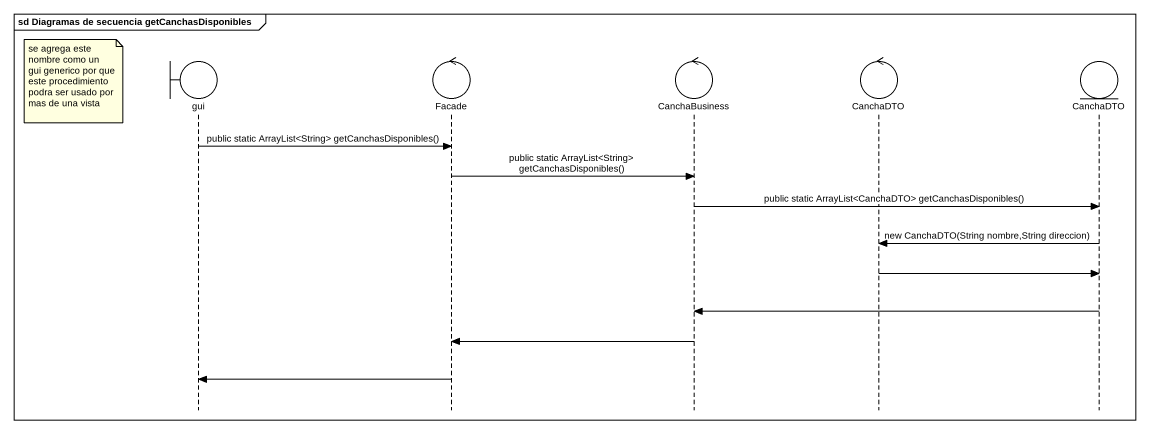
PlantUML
@startuml
mainframe sd Diagramas de secuencia getCanchasDisponibles
hide footbox
boundary gui
control Facade
control CanchaBusiness
control CanchaDTO
entity "CanchaDTO" as CanchaDTO_2

note left of gui : se agrega este nombre como un gui generico por que este procedimiento podra ser usado por mas de una vista
gui -> Facade : public static ArrayList<String> getCanchasDisponibles()
Facade -> CanchaBusiness : public static ArrayList<String> getCanchasDisponibles()
CanchaBusiness -> CanchaDTO_2 : public static ArrayList<CanchaDTO> getCanchasDisponibles()
CanchaDTO_2 -> CanchaDTO : new CanchaDTO(String nombre,String direccion)
CanchaDTO -> CanchaDTO_2
CanchaDTO_2 -> CanchaBusiness
CanchaBusiness -> Facade
Facade -> gui
@enduml
